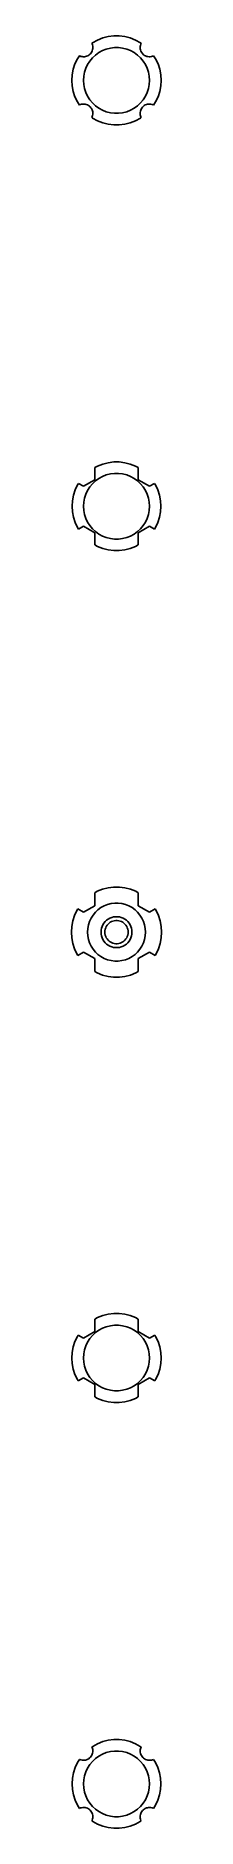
# Model space of a CAD drawing. Header units: metres. Extents: x -12 to 12, y -11 to 452.
import ezdxf

# ---------------------------------------------------------------- set-up
doc = ezdxf.new("R2010")
doc.units = ezdxf.units.M

msp = doc.modelspace()

# ---------------------------------------------------------------- linework, layer by layer
for p, q in [((-6.179, 449.737), (-6.37059, 449.597)), ((-6.37059, 449.597), (-6.28752, 449.43)), ((-6.28752, 449.43), (-6.1884, 449.145)), ((-6.1884, 449.145), (-6.12573, 448.851)), ((-4.90996, 450.434), (-6.179, 449.737)), ((-3.56349, 450.967), (-4.90996, 450.434)), ((-2.16083, 451.327), (-3.56349, 450.967)), ((-0.724075, 451.509), (-2.16083, 451.327)), ((0.724075, 451.509), (-0.724075, 451.509)), ((2.16083, 451.327), (0.724075, 451.509)), ((3.56349, 450.967), (2.16083, 451.327)), ((4.90996, 450.434), (3.56349, 450.967)), ((6.179, 449.737), (4.90996, 450.434)), ((6.16341, 449.048), (6.25052, 449.337)), ((6.3676, 449.6), (6.179, 449.737)), ((6.25052, 449.337), (6.3676, 449.6)), ((-10.1053, 445.555), (-10.7219, 444.245)), ((-9.59023, 446.367), (-10.1053, 445.555)), ((-9.47617, 446.307), (-9.59023, 446.367)), ((-9.19366, 446.202), (-9.47617, 446.307)), ((-8.90024, 446.134), (-9.19366, 446.202)), ((-8.60049, 446.102), (-8.90024, 446.134)), ((-8.29916, 446.108), (-8.60049, 446.102)), ((-8.00101, 446.152), (-8.29916, 446.108)), ((-7.71071, 446.233), (-8.00101, 446.152)), ((-7.43286, 446.35), (-7.71071, 446.233)), ((-7.44859, 444.095), (-6.87663, 444.996)), ((-7.17186, 446.501), (-7.43286, 446.35)), ((-6.93178, 446.683), (-7.17186, 446.501)), ((-6.71645, 446.894), (-6.93178, 446.683)), ((-6.87663, 444.996), (-6.19623, 445.819)), ((-6.52924, 447.13), (-6.71645, 446.894)), ((-6.37311, 447.388), (-6.52924, 447.13)), ((-6.25052, 447.663), (-6.37311, 447.388)), ((-6.16341, 447.952), (-6.25052, 447.663)), ((-6.19623, 445.819), (-5.41809, 446.549)), ((-6.11314, 448.249), (-6.16341, 447.952)), ((-6.12573, 448.851), (-6.10052, 448.55)), ((-6.10052, 448.55), (-6.11314, 448.249)), ((-5.41809, 446.549), (-4.55452, 447.177)), ((-4.55452, 447.177), (-3.61911, 447.691)), ((-3.61911, 447.691), (-2.62663, 448.084)), ((-2.62663, 448.084), (-1.59273, 448.349)), ((-1.59273, 448.349), (-0.533707, 448.483)), ((-0.533707, 448.483), (0.533707, 448.483)), ((0.533707, 448.483), (1.59273, 448.349)), ((1.59273, 448.349), (2.62663, 448.084)), ((2.62663, 448.084), (3.61911, 447.691)), ((3.61911, 447.691), (4.55452, 447.177)), ((4.55452, 447.177), (5.41809, 446.549)), ((5.41809, 446.549), (6.19623, 445.819)), ((6.10052, 448.45), (6.11314, 448.751)), ((6.12573, 448.149), (6.10052, 448.45)), ((6.11314, 448.751), (6.16341, 449.048)), ((6.1884, 447.855), (6.12573, 448.149)), ((6.28752, 447.57), (6.1884, 447.855)), ((6.19623, 445.819), (6.87663, 444.996)), ((6.42152, 447.3), (6.28752, 447.57)), ((6.58832, 447.049), (6.42152, 447.3)), ((6.78526, 446.821), (6.58832, 447.049)), ((7.00923, 446.619), (6.78526, 446.821)), ((6.87663, 444.996), (7.44859, 444.095)), ((7.25673, 446.447), (7.00923, 446.619)), ((7.52382, 446.307), (7.25673, 446.447)), ((7.80632, 446.202), (7.52382, 446.307)), ((8.09975, 446.134), (7.80632, 446.202)), ((8.39949, 446.102), (8.09975, 446.134)), ((8.70082, 446.108), (8.39949, 446.102)), ((8.99898, 446.152), (8.70082, 446.108)), ((9.28928, 446.233), (8.99898, 446.152)), ((9.56712, 446.35), (9.28928, 446.233)), ((9.59184, 446.365), (9.56712, 446.35)), ((10.1053, 445.555), (9.59184, 446.365)), ((10.7219, 444.245), (10.1053, 445.555)), ((-11.4408, 441.445), (-11.5317, 440)), ((-11.5317, 440), (-11.4408, 438.555)), ((-11.1694, 442.868), (-11.4408, 441.445)), ((-10.7219, 444.245), (-11.1694, 442.868)), ((-8.5, 440), (-8.43297, 441.065)), ((-8.43297, 438.935), (-8.5, 440)), ((-8.43297, 441.065), (-8.23296, 442.114)), ((-8.23296, 442.114), (-7.90309, 443.129)), ((-7.90309, 443.129), (-7.44859, 444.095)), ((7.44859, 444.095), (7.90309, 443.129)), ((7.90309, 443.129), (8.23296, 442.114)), ((8.23296, 442.114), (8.43297, 441.065)), ((8.43297, 441.065), (8.5, 440)), ((8.5, 440), (8.43297, 438.935)), ((11.1694, 442.868), (10.7219, 444.245)), ((11.4408, 441.445), (11.1694, 442.868)), ((11.5317, 440), (11.4408, 441.445)), ((11.4408, 438.555), (11.5317, 440)), ((-11.4408, 438.555), (-11.1694, 437.132)), ((-11.1694, 437.132), (-10.7219, 435.755)), ((-10.7219, 435.755), (-10.1053, 434.445)), ((-8.23296, 437.886), (-8.43297, 438.935)), ((-7.90309, 436.871), (-8.23296, 437.886)), ((-7.44859, 435.905), (-7.90309, 436.871)), ((-6.87663, 435.004), (-7.44859, 435.905)), ((7.44859, 435.905), (6.87663, 435.004)), ((7.90309, 436.871), (7.44859, 435.905)), ((8.23296, 437.886), (7.90309, 436.871)), ((8.43297, 438.935), (8.23296, 437.886)), ((10.1053, 434.445), (10.7219, 435.755)), ((10.7219, 435.755), (11.1694, 437.132)), ((11.1694, 437.132), (11.4408, 438.555)), ((-10.1053, 434.445), (-9.59184, 433.635)), ((-9.59184, 433.635), (-9.56712, 433.65)), ((-9.56712, 433.65), (-9.28928, 433.767)), ((-9.28928, 433.767), (-8.99898, 433.848)), ((-8.99898, 433.848), (-8.70082, 433.892)), ((-8.70082, 433.892), (-8.39949, 433.898)), ((-8.39949, 433.898), (-8.09975, 433.866)), ((-8.09975, 433.866), (-7.80632, 433.798)), ((-7.80632, 433.798), (-7.52382, 433.693)), ((-7.52382, 433.693), (-7.25673, 433.553)), ((-7.25673, 433.553), (-7.00923, 433.381)), ((-7.00923, 433.381), (-6.78526, 433.179)), ((-6.19623, 434.181), (-6.87663, 435.004)), ((-6.78526, 433.179), (-6.58832, 432.951)), ((-6.58832, 432.951), (-6.42152, 432.7)), ((-6.42152, 432.7), (-6.28752, 432.43)), ((-6.25052, 430.663), (-6.3676, 430.4)), ((-6.28752, 432.43), (-6.1884, 432.145)), ((-6.16341, 430.952), (-6.25052, 430.663)), ((-5.41809, 433.451), (-6.19623, 434.181)), ((-6.1884, 432.145), (-6.12573, 431.851)), ((-6.11314, 431.249), (-6.16341, 430.952)), ((-6.12573, 431.851), (-6.10052, 431.55)), ((-6.10052, 431.55), (-6.11314, 431.249)), ((-4.55452, 432.823), (-5.41809, 433.451)), ((-3.61911, 432.309), (-4.55452, 432.823)), ((-2.62663, 431.916), (-3.61911, 432.309)), ((-1.59273, 431.651), (-2.62663, 431.916)), ((-0.533707, 431.517), (-1.59273, 431.651)), ((0.533707, 431.517), (-0.533707, 431.517)), ((1.59273, 431.651), (0.533707, 431.517)), ((2.62663, 431.916), (1.59273, 431.651)), ((3.61911, 432.309), (2.62663, 431.916)), ((4.55452, 432.823), (3.61911, 432.309)), ((5.41809, 433.451), (4.55452, 432.823)), ((6.19623, 434.181), (5.41809, 433.451)), ((6.10052, 431.45), (6.11314, 431.751)), ((6.12573, 431.149), (6.10052, 431.45)), ((6.11314, 431.751), (6.16341, 432.048)), ((6.1884, 430.855), (6.12573, 431.149)), ((6.16341, 432.048), (6.25052, 432.337)), ((6.28752, 430.57), (6.1884, 430.855)), ((6.87663, 435.004), (6.19623, 434.181)), ((6.25052, 432.337), (6.37311, 432.612)), ((6.37059, 430.403), (6.28752, 430.57)), ((6.37311, 432.612), (6.52924, 432.87)), ((6.52924, 432.87), (6.71645, 433.106)), ((6.71645, 433.106), (6.93178, 433.317)), ((6.93178, 433.317), (7.17186, 433.499)), ((7.17186, 433.499), (7.43286, 433.65)), ((7.43286, 433.65), (7.71071, 433.767)), ((7.71071, 433.767), (8.00101, 433.848)), ((8.00101, 433.848), (8.29916, 433.892)), ((8.29916, 433.892), (8.60049, 433.898)), ((8.60049, 433.898), (8.90024, 433.866)), ((8.90024, 433.866), (9.19366, 433.798)), ((9.19366, 433.798), (9.47617, 433.693)), ((9.47617, 433.693), (9.59023, 433.633)), ((9.59023, 433.633), (10.1053, 434.445)), ((-6.3676, 430.4), (-6.179, 430.263)), ((-6.179, 430.263), (-4.90996, 429.566)), ((-4.90996, 429.566), (-3.56349, 429.033)), ((-3.56349, 429.033), (-2.16083, 428.673)), ((-2.16083, 428.673), (-0.724075, 428.491)), ((-0.724075, 428.491), (0.724075, 428.491)), ((0.724075, 428.491), (2.16083, 428.673)), ((2.16083, 428.673), (3.56349, 429.033)), ((3.56349, 429.033), (4.90996, 429.566)), ((4.90996, 429.566), (6.179, 430.263)), ((6.179, 430.263), (6.37059, 430.403)), ((-4.88019, 340.371), (-5.60176, 339.974)), ((-5.60176, 339.974), (-5.60176, 336.827)), ((-3.54189, 340.901), (-4.88019, 340.371)), ((-3.61911, 337.691), (-2.62663, 338.084)), ((-2.14772, 341.259), (-3.54189, 340.901)), ((-2.62663, 338.084), (-1.59273, 338.349)), ((-0.719681, 341.439), (-2.14772, 341.259)), ((-1.59273, 338.349), (-0.533707, 338.483)), ((0.719681, 341.439), (-0.719681, 341.439)), ((-0.533707, 338.483), (0.533707, 338.483)), ((0.533707, 338.483), (1.59273, 338.349)), ((2.14772, 341.259), (0.719681, 341.439)), ((1.59273, 338.349), (2.62663, 338.084)), ((3.54189, 340.901), (2.14772, 341.259)), ((2.62663, 338.084), (3.61911, 337.691)), ((4.88019, 340.371), (3.54189, 340.901)), ((5.60176, 339.974), (4.88019, 340.371)), ((5.60176, 336.827), (5.60176, 339.974)), ((-10.6569, 334.219), (-11.1017, 332.85)), ((-10.0441, 335.522), (-10.6569, 334.219)), ((-9.80109, 335.905), (-10.0441, 335.522)), ((-8.49998, 335.153), (-9.80109, 335.905)), ((-5.60176, 336.827), (-8.49998, 335.153)), ((-7.90309, 333.129), (-7.44859, 334.095)), ((-7.44859, 334.095), (-6.87663, 334.996)), ((-6.87663, 334.996), (-6.19623, 335.819)), ((-6.19623, 335.819), (-5.41809, 336.549)), ((-5.41809, 336.549), (-4.55452, 337.177)), ((-4.55452, 337.177), (-3.61911, 337.691)), ((3.61911, 337.691), (4.55452, 337.177)), ((4.55452, 337.177), (5.41809, 336.549)), ((5.41809, 336.549), (6.19623, 335.819)), ((8.5, 335.153), (5.60176, 336.827)), ((6.19623, 335.819), (6.87663, 334.996)), ((6.87663, 334.996), (7.44859, 334.095)), ((7.44859, 334.095), (7.90309, 333.129)), ((9.80109, 335.905), (8.5, 335.153)), ((10.0441, 335.522), (9.80109, 335.905)), ((10.6569, 334.219), (10.0441, 335.522)), ((11.1017, 332.85), (10.6569, 334.219)), ((-11.3714, 331.437), (-11.4618, 330)), ((-11.4618, 330), (-11.3714, 328.563)), ((-11.1017, 332.85), (-11.3714, 331.437)), ((-8.5, 330), (-8.43297, 331.065)), ((-8.43297, 328.935), (-8.5, 330)), ((-8.43297, 331.065), (-8.23296, 332.114)), ((-8.23296, 327.886), (-8.43297, 328.935)), ((-8.23296, 332.114), (-7.90309, 333.129)), ((7.90309, 333.129), (8.23296, 332.114)), ((8.23296, 332.114), (8.43297, 331.065)), ((8.43297, 328.935), (8.23296, 327.886)), ((8.43297, 331.065), (8.5, 330)), ((8.5, 330), (8.43297, 328.935)), ((11.3714, 331.437), (11.1017, 332.85)), ((11.4618, 330), (11.3714, 331.437)), ((11.3714, 328.563), (11.4618, 330)), ((-11.3714, 328.563), (-11.1017, 327.15)), ((-11.1017, 327.15), (-10.6569, 325.781)), ((-10.6569, 325.781), (-10.0441, 324.478)), ((-10.0441, 324.478), (-9.80109, 324.095)), ((-9.80109, 324.095), (-8.5, 324.847)), ((-8.5, 324.847), (-5.60176, 323.173)), ((-7.90309, 326.871), (-8.23296, 327.886)), ((-7.44859, 325.905), (-7.90309, 326.871)), ((-6.87663, 325.004), (-7.44859, 325.905)), ((-6.19623, 324.181), (-6.87663, 325.004)), ((-5.41809, 323.451), (-6.19623, 324.181)), ((6.19623, 324.181), (5.41809, 323.451)), ((5.60176, 323.173), (8.49998, 324.847)), ((6.87663, 325.004), (6.19623, 324.181)), ((7.44859, 325.905), (6.87663, 325.004)), ((7.90309, 326.871), (7.44859, 325.905)), ((8.23296, 327.886), (7.90309, 326.871)), ((8.49998, 324.847), (9.80109, 324.095)), ((9.80109, 324.095), (10.0441, 324.478)), ((10.0441, 324.478), (10.6569, 325.781)), ((10.6569, 325.781), (11.1017, 327.15)), ((11.1017, 327.15), (11.3714, 328.563)), ((-5.60176, 323.173), (-5.60176, 320.026)), ((-5.60176, 320.026), (-4.88019, 319.629)), ((-4.55452, 322.823), (-5.41809, 323.451)), ((-4.88019, 319.629), (-3.54189, 319.099)), ((-3.61911, 322.309), (-4.55452, 322.823)), ((-2.62663, 321.916), (-3.61911, 322.309)), ((-1.59273, 321.651), (-2.62663, 321.916)), ((-0.533707, 321.517), (-1.59273, 321.651)), ((0.533707, 321.517), (-0.533707, 321.517)), ((1.59273, 321.651), (0.533707, 321.517)), ((2.62663, 321.916), (1.59273, 321.651)), ((3.61911, 322.309), (2.62663, 321.916)), ((3.54189, 319.099), (4.88019, 319.629)), ((4.55452, 322.823), (3.61911, 322.309)), ((5.41809, 323.451), (4.55452, 322.823)), ((4.88019, 319.629), (5.60176, 320.026)), ((5.60176, 320.026), (5.60176, 323.173)), ((-3.54189, 319.099), (-2.14772, 318.741)), ((-2.14772, 318.741), (-0.719681, 318.561)), ((-0.719681, 318.561), (0.719681, 318.561)), ((0.719681, 318.561), (2.14772, 318.741)), ((2.14772, 318.741), (3.54189, 319.099)), ((-0.732132, 231.637), (-2.18486, 231.453)), ((0.732132, 231.637), (-0.732132, 231.637)), ((2.18486, 231.453), (0.732132, 231.637)), ((-4.96458, 230.55), (-5.62544, 230.187)), ((-5.62544, 230.187), (-5.60176, 230.173)), ((-5.60176, 230.173), (-5.60176, 226.827)), ((-3.60313, 231.089), (-4.96458, 230.55)), ((-2.18486, 231.453), (-3.60313, 231.089)), ((-3.19334, 226.786), (-2.31763, 227.133)), ((-2.31763, 227.133), (-1.40535, 227.367)), ((-1.40535, 227.367), (-0.470917, 227.485)), ((-0.470917, 227.485), (0.470917, 227.485)), ((0.470917, 227.485), (1.40535, 227.367)), ((1.40535, 227.367), (2.31763, 227.133)), ((3.60313, 231.089), (2.18486, 231.453)), ((2.31763, 227.133), (3.19334, 226.786)), ((4.96458, 230.55), (3.60313, 231.089)), ((5.62544, 230.187), (4.96458, 230.55)), ((5.60176, 230.173), (5.62544, 230.187)), ((5.60176, 226.827), (5.60176, 230.173)), ((-11.2937, 222.9), (-11.5681, 221.461)), ((-10.8412, 224.292), (-11.2937, 222.9)), ((-10.2177, 225.617), (-10.8412, 224.292)), ((-9.97255, 226.004), (-10.2177, 225.617)), ((-8.49998, 225.153), (-9.97255, 226.004)), ((-5.60176, 226.827), (-8.49998, 225.153)), ((-7.26436, 221.865), (-6.97331, 222.761)), ((-6.97331, 222.761), (-6.5723, 223.613)), ((-6.5723, 223.613), (-6.06763, 224.408)), ((-6.06763, 224.408), (-5.46725, 225.134)), ((-5.46725, 225.134), (-4.78067, 225.779)), ((-4.78067, 225.779), (-4.01869, 226.332)), ((-4.01869, 226.332), (-3.19334, 226.786)), ((-3.23605, 222.351), (-3.50522, 221.927)), ((-2.91586, 222.738), (-3.23605, 222.351)), ((-2.54968, 223.082), (-2.91586, 222.738)), ((-2.1433, 223.377), (-2.54968, 223.082)), ((-2.1869, 222.054), (-1.91226, 222.312)), ((-1.70311, 223.619), (-2.1433, 223.377)), ((-1.91226, 222.312), (-1.60747, 222.533)), ((-1.23605, 223.804), (-1.70311, 223.619)), ((-1.60747, 222.533), (-1.27733, 222.714)), ((-1.27733, 222.714), (-0.927048, 222.853)), ((-0.749512, 223.929), (-1.23605, 223.804)), ((-0.927048, 222.853), (-0.562134, 222.947)), ((-0.25116, 223.992), (-0.749512, 223.929)), ((-0.562134, 222.947), (-0.18837, 222.994)), ((0.25116, 223.992), (-0.25116, 223.992)), ((-0.18837, 222.994), (0.18837, 222.994)), ((0.18837, 222.994), (0.562134, 222.947)), ((0.749512, 223.929), (0.25116, 223.992)), ((0.562134, 222.947), (0.927048, 222.853)), ((1.23605, 223.804), (0.749512, 223.929)), ((0.927048, 222.853), (1.27733, 222.714)), ((1.70311, 223.619), (1.23605, 223.804)), ((1.27733, 222.714), (1.60747, 222.533)), ((1.60747, 222.533), (1.91226, 222.312)), ((2.1433, 223.377), (1.70311, 223.619)), ((1.91226, 222.312), (2.1869, 222.054)), ((2.54968, 223.082), (2.1433, 223.377)), ((2.91586, 222.738), (2.54968, 223.082)), ((3.23605, 222.351), (2.91586, 222.738)), ((3.19334, 226.786), (4.01869, 226.332)), ((3.50522, 221.927), (3.23605, 222.351)), ((4.01869, 226.332), (4.78067, 225.779)), ((4.78067, 225.779), (5.46725, 225.134)), ((5.46725, 225.134), (6.06763, 224.408)), ((8.5, 225.153), (5.60176, 226.827)), ((6.06763, 224.408), (6.5723, 223.613)), ((6.5723, 223.613), (6.97331, 222.761)), ((6.97331, 222.761), (7.26436, 221.865)), ((9.97255, 226.004), (8.5, 225.153)), ((10.2177, 225.617), (9.97255, 226.004)), ((10.8412, 224.292), (10.2177, 225.617)), ((11.2937, 222.9), (10.8412, 224.292)), ((11.5681, 221.461), (11.2937, 222.9)), ((-11.5681, 221.461), (-11.66, 220)), ((-11.66, 220), (-11.5681, 218.539)), ((-11.5681, 218.539), (-11.2937, 217.1)), ((-7.5, 220), (-7.44086, 220.94)), ((-7.44086, 219.06), (-7.5, 220)), ((-7.44086, 220.94), (-7.26436, 221.865)), ((-7.26436, 218.135), (-7.44086, 219.06)), ((-6.97331, 217.239), (-7.26436, 218.135)), ((-3.96844, 220.501), (-4, 220)), ((-4, 220), (-3.96844, 219.499)), ((-3.87433, 220.995), (-3.96844, 220.501)), ((-3.96844, 219.499), (-3.87433, 219.005)), ((-3.7191, 221.472), (-3.87433, 220.995)), ((-3.87433, 219.005), (-3.7191, 218.528)), ((-3.50522, 221.927), (-3.7191, 221.472)), ((-3.7191, 218.528), (-3.50522, 218.073)), ((-3.50522, 218.073), (-3.23605, 217.649)), ((-3.23605, 217.649), (-2.91586, 217.262)), ((-3, 220), (-2.97633, 220.376)), ((-2.97633, 219.624), (-3, 220)), ((-2.97633, 220.376), (-2.90575, 220.746)), ((-2.90575, 219.254), (-2.97633, 219.624)), ((-2.90575, 220.746), (-2.78932, 221.104)), ((-2.78932, 218.896), (-2.90575, 219.254)), ((-2.78932, 221.104), (-2.62891, 221.445)), ((-2.62891, 218.555), (-2.78932, 218.896)), ((-2.62891, 221.445), (-2.42705, 221.763)), ((-2.42705, 218.237), (-2.62891, 218.555)), ((-2.42705, 221.763), (-2.1869, 222.054)), ((-2.1869, 217.946), (-2.42705, 218.237)), ((-1.91226, 217.688), (-2.1869, 217.946)), ((-1.60747, 217.467), (-1.91226, 217.688)), ((1.91226, 217.688), (1.60747, 217.467)), ((2.1869, 217.946), (1.91226, 217.688)), ((2.1869, 222.054), (2.42705, 221.763)), ((2.42705, 218.237), (2.1869, 217.946)), ((2.42705, 221.763), (2.62891, 221.445)), ((2.62891, 218.555), (2.42705, 218.237)), ((2.62891, 221.445), (2.78932, 221.104)), ((2.78932, 218.896), (2.62891, 218.555)), ((2.78932, 221.104), (2.90575, 220.746)), ((2.90575, 219.254), (2.78932, 218.896)), ((2.90575, 220.746), (2.97633, 220.376)), ((2.97633, 219.624), (2.90575, 219.254)), ((2.91586, 217.262), (3.23605, 217.649)), ((2.97633, 220.376), (3, 220)), ((3, 220), (2.97633, 219.624)), ((3.23605, 217.649), (3.50522, 218.073)), ((3.7191, 221.472), (3.50522, 221.927)), ((3.50522, 218.073), (3.7191, 218.528)), ((3.87433, 220.995), (3.7191, 221.472)), ((3.7191, 218.528), (3.87433, 219.005)), ((3.96844, 220.501), (3.87433, 220.995)), ((3.87433, 219.005), (3.96844, 219.499)), ((4, 220), (3.96844, 220.501)), ((3.96844, 219.499), (4, 220)), ((7.26436, 218.135), (6.97331, 217.239)), ((7.26436, 221.865), (7.44086, 220.94)), ((7.44086, 219.06), (7.26436, 218.135)), ((7.44086, 220.94), (7.5, 220)), ((7.5, 220), (7.44086, 219.06)), ((11.2937, 217.1), (11.5681, 218.539)), ((11.66, 220), (11.5681, 221.461)), ((11.5681, 218.539), (11.66, 220)), ((-11.2937, 217.1), (-10.8412, 215.708)), ((-10.8412, 215.708), (-10.2177, 214.383)), ((-10.2177, 214.383), (-9.97255, 213.996)), ((-9.97255, 213.996), (-8.5, 214.847)), ((-8.5, 214.847), (-5.60176, 213.173)), ((-6.5723, 216.387), (-6.97331, 217.239)), ((-6.06763, 215.592), (-6.5723, 216.387)), ((-5.46725, 214.866), (-6.06763, 215.592)), ((-5.60176, 213.173), (-5.60176, 209.827)), ((-4.78067, 214.221), (-5.46725, 214.866)), ((-4.01869, 213.668), (-4.78067, 214.221)), ((-3.19334, 213.214), (-4.01869, 213.668)), ((-2.31763, 212.867), (-3.19334, 213.214)), ((-2.91586, 217.262), (-2.54968, 216.918)), ((-2.54968, 216.918), (-2.1433, 216.623)), ((-2.1433, 216.623), (-1.70311, 216.381)), ((-1.70311, 216.381), (-1.23605, 216.196)), ((-1.27733, 217.286), (-1.60747, 217.467)), ((-0.927048, 217.147), (-1.27733, 217.286)), ((-1.23605, 216.196), (-0.749512, 216.071)), ((-0.562134, 217.053), (-0.927048, 217.147)), ((-0.749512, 216.071), (-0.25116, 216.008)), ((-0.18837, 217.006), (-0.562134, 217.053)), ((-0.25116, 216.008), (0.25116, 216.008)), ((0.18837, 217.006), (-0.18837, 217.006)), ((0.562134, 217.053), (0.18837, 217.006)), ((0.25116, 216.008), (0.749512, 216.071)), ((0.927048, 217.147), (0.562134, 217.053)), ((0.749512, 216.071), (1.23605, 216.196)), ((1.27733, 217.286), (0.927048, 217.147)), ((1.23605, 216.196), (1.70311, 216.381)), ((1.60747, 217.467), (1.27733, 217.286)), ((1.70311, 216.381), (2.1433, 216.623)), ((2.1433, 216.623), (2.54968, 216.918)), ((3.19334, 213.214), (2.31763, 212.867)), ((2.54968, 216.918), (2.91586, 217.262)), ((4.01869, 213.668), (3.19334, 213.214)), ((4.78067, 214.221), (4.01869, 213.668)), ((5.46725, 214.866), (4.78067, 214.221)), ((6.06763, 215.592), (5.46725, 214.866)), ((5.60176, 213.173), (8.49998, 214.847)), ((5.60176, 209.827), (5.60176, 213.173)), ((6.5723, 216.387), (6.06763, 215.592)), ((6.97331, 217.239), (6.5723, 216.387)), ((8.49998, 214.847), (9.97255, 213.996)), ((9.97255, 213.996), (10.2177, 214.383)), ((10.2177, 214.383), (10.8412, 215.708)), ((10.8412, 215.708), (11.2937, 217.1)), ((-5.60176, 209.827), (-5.62544, 209.813)), ((-5.62544, 209.813), (-4.96458, 209.45)), ((-4.96458, 209.45), (-3.60313, 208.911)), ((-3.60313, 208.911), (-2.18486, 208.547)), ((-1.40535, 212.633), (-2.31763, 212.867)), ((-2.18486, 208.547), (-0.732132, 208.363)), ((-0.470917, 212.515), (-1.40535, 212.633)), ((-0.732132, 208.363), (0.732132, 208.363)), ((0.470917, 212.515), (-0.470917, 212.515)), ((1.40535, 212.633), (0.470917, 212.515)), ((0.732132, 208.363), (2.18486, 208.547)), ((2.31763, 212.867), (1.40535, 212.633)), ((2.18486, 208.547), (3.60313, 208.911)), ((3.60313, 208.911), (4.96458, 209.45)), ((4.96458, 209.45), (5.62544, 209.813)), ((5.62544, 209.813), (5.60176, 209.827)), ((-4.90996, 120.434), (-5.60176, 120.054)), ((-3.56349, 120.967), (-4.90996, 120.434)), ((-2.16083, 121.327), (-3.56349, 120.967)), ((-0.724075, 121.509), (-2.16083, 121.327)), ((0.724075, 121.509), (-0.724075, 121.509)), ((2.16083, 121.327), (0.724075, 121.509)), ((3.56349, 120.967), (2.16083, 121.327)), ((4.90996, 120.434), (3.56349, 120.967)), ((5.60176, 120.054), (4.90996, 120.434)), ((-9.86159, 115.94), (-10.1053, 115.555)), ((-8.49998, 115.153), (-9.86159, 115.94)), ((-5.60176, 116.827), (-8.49998, 115.153)), ((-6.87663, 114.996), (-6.19623, 115.819)), ((-6.19623, 115.819), (-5.41809, 116.549)), ((-5.60176, 120.054), (-5.60176, 116.827)), ((-5.41809, 116.549), (-4.55452, 117.177)), ((-4.55452, 117.177), (-3.61911, 117.691)), ((-3.61911, 117.691), (-2.62663, 118.084)), ((-2.62663, 118.084), (-1.59273, 118.349)), ((-1.59273, 118.349), (-0.533707, 118.483)), ((-0.533707, 118.483), (0.533707, 118.483)), ((0.533707, 118.483), (1.59273, 118.349)), ((1.59273, 118.349), (2.62663, 118.084)), ((2.62663, 118.084), (3.61911, 117.691)), ((3.61911, 117.691), (4.55452, 117.177)), ((4.55452, 117.177), (5.41809, 116.549)), ((5.41809, 116.549), (6.19623, 115.819)), ((5.60176, 116.827), (5.60176, 120.054)), ((8.5, 115.153), (5.60176, 116.827)), ((6.19623, 115.819), (6.87663, 114.996)), ((9.86159, 115.94), (8.5, 115.153)), ((10.1053, 115.555), (9.86159, 115.94)), ((-11.4408, 111.445), (-11.5317, 110)), ((-11.1694, 112.868), (-11.4408, 111.445)), ((-10.7219, 114.245), (-11.1694, 112.868)), ((-10.1053, 115.555), (-10.7219, 114.245)), ((-8.43297, 111.065), (-8.23296, 112.114)), ((-8.23296, 112.114), (-7.90309, 113.129)), ((-7.90309, 113.129), (-7.44859, 114.095)), ((-7.44859, 114.095), (-6.87663, 114.996)), ((6.87663, 114.996), (7.44859, 114.095)), ((7.44859, 114.095), (7.90309, 113.129)), ((7.90309, 113.129), (8.23296, 112.114)), ((8.23296, 112.114), (8.43297, 111.065)), ((10.7219, 114.245), (10.1053, 115.555)), ((11.1694, 112.868), (10.7219, 114.245)), ((11.4408, 111.445), (11.1694, 112.868)), ((11.5317, 110), (11.4408, 111.445)), ((-11.5317, 110), (-11.4408, 108.555)), ((-11.4408, 108.555), (-11.1694, 107.132)), ((-11.1694, 107.132), (-10.7219, 105.755)), ((-8.5, 110), (-8.43297, 111.065)), ((-8.43297, 108.935), (-8.5, 110)), ((-8.23296, 107.886), (-8.43297, 108.935)), ((-7.90309, 106.871), (-8.23296, 107.886)), ((-7.44859, 105.905), (-7.90309, 106.871)), ((7.90309, 106.871), (7.44859, 105.905)), ((8.23296, 107.886), (7.90309, 106.871)), ((8.43297, 108.935), (8.23296, 107.886)), ((8.43297, 111.065), (8.5, 110)), ((8.5, 110), (8.43297, 108.935)), ((10.7219, 105.755), (11.1694, 107.132)), ((11.1694, 107.132), (11.4408, 108.555)), ((11.4408, 108.555), (11.5317, 110)), ((-10.7219, 105.755), (-10.1053, 104.445)), ((-10.1053, 104.445), (-9.86159, 104.06)), ((-9.86159, 104.06), (-8.5, 104.847)), ((-8.5, 104.847), (-5.60176, 103.173)), ((-6.87663, 105.004), (-7.44859, 105.905)), ((-6.19623, 104.181), (-6.87663, 105.004)), ((-5.41809, 103.451), (-6.19623, 104.181)), ((-5.60176, 103.173), (-5.60176, 99.9461)), ((-4.55452, 102.823), (-5.41809, 103.451)), ((-3.61911, 102.309), (-4.55452, 102.823)), ((-2.62663, 101.916), (-3.61911, 102.309)), ((-1.59273, 101.651), (-2.62663, 101.916)), ((2.62663, 101.916), (1.59273, 101.651)), ((3.61911, 102.309), (2.62663, 101.916)), ((4.55452, 102.823), (3.61911, 102.309)), ((5.41809, 103.451), (4.55452, 102.823)), ((6.19623, 104.181), (5.41809, 103.451)), ((5.60176, 103.173), (8.49998, 104.847)), ((5.60176, 99.9461), (5.60176, 103.173)), ((6.87663, 105.004), (6.19623, 104.181)), ((7.44859, 105.905), (6.87663, 105.004)), ((8.49998, 104.847), (9.86159, 104.06)), ((9.86159, 104.06), (10.1053, 104.445)), ((10.1053, 104.445), (10.7219, 105.755)), ((-5.60176, 99.9461), (-4.90996, 99.5658)), ((-4.90996, 99.5658), (-3.56349, 99.0327)), ((-3.56349, 99.0327), (-2.16083, 98.6725)), ((-2.16083, 98.6725), (-0.724075, 98.491)), ((-0.533707, 101.517), (-1.59273, 101.651)), ((-0.724075, 98.491), (0.724075, 98.491)), ((0.533707, 101.517), (-0.533707, 101.517)), ((1.59273, 101.651), (0.533707, 101.517)), ((0.724075, 98.491), (2.16083, 98.6725)), ((2.16083, 98.6725), (3.56349, 99.0327)), ((3.56349, 99.0327), (4.90996, 99.5658)), ((4.90996, 99.5658), (5.60176, 99.9461)), ((-6.14153, 9.67751), (-6.33911, 9.53397)), ((-6.33911, 9.53397), (-6.28752, 9.43002)), ((-6.28752, 9.43002), (-6.1884, 9.1454)), ((-4.88019, 10.3709), (-6.14153, 9.67751)), ((-3.54189, 10.9008), (-4.88019, 10.3709)), ((-2.14772, 11.2588), (-3.54189, 10.9008)), ((-0.719681, 11.4392), (-2.14772, 11.2588)), ((0.719681, 11.4392), (-0.719681, 11.4392)), ((2.14772, 11.2588), (0.719681, 11.4392)), ((3.54189, 10.9008), (2.14772, 11.2588)), ((4.88019, 10.3709), (3.54189, 10.9008)), ((6.14153, 9.67751), (4.88019, 10.3709)), ((6.33858, 9.53435), (6.14153, 9.67751)), ((6.16341, 9.04803), (6.25052, 9.33656)), ((6.25052, 9.33656), (6.33858, 9.53435)), ((-10.0441, 5.52176), (-10.6569, 4.21936)), ((-9.52815, 6.33467), (-10.0441, 5.52176)), ((-9.47617, 6.30748), (-9.52815, 6.33467)), ((-9.19366, 6.20242), (-9.47617, 6.30748)), ((-8.90024, 6.13361), (-9.19366, 6.20242)), ((-8.60049, 6.1021), (-8.90024, 6.13361)), ((-8.29916, 6.10841), (-8.60049, 6.1021)), ((-8.00101, 6.15244), (-8.29916, 6.10841)), ((-7.71071, 6.23349), (-8.00101, 6.15244)), ((-7.43286, 6.35028), (-7.71071, 6.23349)), ((-7.44859, 4.09489), (-6.87663, 4.99617)), ((-7.17186, 6.50098), (-7.43286, 6.35028)), ((-6.93178, 6.6832), (-7.17186, 6.50098)), ((-6.71645, 6.89407), (-6.93178, 6.6832)), ((-6.87663, 4.99617), (-6.19623, 5.81865)), ((-6.52924, 7.13028), (-6.71645, 6.89407)), ((-6.37311, 7.38808), (-6.52924, 7.13028)), ((-6.25052, 7.66342), (-6.37311, 7.38808)), ((-6.16341, 7.95195), (-6.25052, 7.66342)), ((-6.19623, 5.81865), (-5.41809, 6.54936)), ((-6.1884, 9.1454), (-6.12573, 8.85059)), ((-6.11314, 8.24913), (-6.16341, 7.95195)), ((-6.12573, 8.85059), (-6.10052, 8.55025)), ((-6.10052, 8.55025), (-6.11314, 8.24913)), ((-5.41809, 6.54936), (-4.55452, 7.17677)), ((-4.55452, 7.17677), (-3.61911, 7.69102)), ((-3.61911, 7.69102), (-2.62663, 8.08397)), ((-2.62663, 8.08397), (-1.59273, 8.34944)), ((-1.59273, 8.34944), (-0.533707, 8.48322)), ((-0.533707, 8.48322), (0.533707, 8.48322)), ((0.533707, 8.48322), (1.59273, 8.34944)), ((1.59273, 8.34944), (2.62663, 8.08397)), ((2.62663, 8.08397), (3.61911, 7.69102)), ((3.61911, 7.69102), (4.55452, 7.17677)), ((4.55452, 7.17677), (5.41809, 6.54936)), ((5.41809, 6.54936), (6.19623, 5.81865)), ((6.10052, 8.44974), (6.11314, 8.75085)), ((6.12573, 8.1494), (6.10052, 8.44974)), ((6.11314, 8.75085), (6.16341, 9.04803)), ((6.1884, 7.85458), (6.12573, 8.1494)), ((6.28752, 7.56996), (6.1884, 7.85458)), ((6.19623, 5.81865), (6.87663, 4.99617)), ((6.42152, 7.29999), (6.28752, 7.56996)), ((6.58832, 7.04895), (6.42152, 7.29999)), ((6.78526, 6.8208), (6.58832, 7.04895)), ((7.00923, 6.61913), (6.78526, 6.8208)), ((6.87663, 4.99617), (7.44859, 4.09489)), ((7.25673, 6.44711), (7.00923, 6.61913)), ((7.52382, 6.30748), (7.25673, 6.44711)), ((7.80632, 6.20242), (7.52382, 6.30748)), ((8.09975, 6.13361), (7.80632, 6.20242)), ((8.39949, 6.1021), (8.09975, 6.13361)), ((8.70082, 6.10841), (8.39949, 6.1021)), ((8.99898, 6.15244), (8.70082, 6.10841)), ((9.28928, 6.23349), (8.99898, 6.15244)), ((9.52853, 6.33406), (9.28928, 6.23349)), ((10.0441, 5.52176), (9.52853, 6.33406)), ((10.6569, 4.21936), (10.0441, 5.52176)), ((-11.3714, 1.43654), (-11.4618, 0)), ((-11.4618, 0), (-11.3714, -1.43654)), ((-11.1017, 2.85043), (-11.3714, 1.43654)), ((-10.6569, 4.21936), (-11.1017, 2.85043)), ((-8.5, 0), (-8.43297, 1.06532)), ((-8.43297, -1.06532), (-8.5, 0)), ((-8.43297, 1.06532), (-8.23296, 2.11386)), ((-8.23296, 2.11386), (-7.90309, 3.12904)), ((-7.90309, 3.12904), (-7.44859, 4.09489)), ((7.44859, 4.09489), (7.90309, 3.12904)), ((7.90309, 3.12904), (8.23296, 2.11386)), ((8.23296, 2.11386), (8.43297, 1.06532)), ((8.43297, 1.06532), (8.5, 0)), ((8.5, 0), (8.43297, -1.06532)), ((11.1017, 2.85043), (10.6569, 4.21936)), ((11.3714, 1.43654), (11.1017, 2.85043)), ((11.4618, 0), (11.3714, 1.43654)), ((11.3714, -1.43654), (11.4618, 0)), ((-11.3714, -1.43654), (-11.1017, -2.85043)), ((-11.1017, -2.85043), (-10.6569, -4.21936)), ((-10.6569, -4.21936), (-10.0441, -5.52176)), ((-8.23296, -2.11386), (-8.43297, -1.06532)), ((-7.90309, -3.12904), (-8.23296, -2.11386)), ((-7.44859, -4.09489), (-7.90309, -3.12904)), ((-6.87663, -4.99617), (-7.44859, -4.09489)), ((7.44859, -4.09489), (6.87663, -4.99617)), ((7.90309, -3.12904), (7.44859, -4.09489)), ((8.23296, -2.11386), (7.90309, -3.12904)), ((8.43297, -1.06532), (8.23296, -2.11386)), ((10.0441, -5.52176), (10.6569, -4.21936)), ((10.6569, -4.21936), (11.1017, -2.85043)), ((11.1017, -2.85043), (11.3714, -1.43654)), ((-10.0441, -5.52176), (-9.52853, -6.33406)), ((-9.52853, -6.33406), (-9.28928, -6.23349)), ((-9.28928, -6.23349), (-8.99898, -6.15244)), ((-8.99898, -6.15244), (-8.70082, -6.10841)), ((-8.70082, -6.10841), (-8.39949, -6.1021)), ((-8.39949, -6.1021), (-8.09975, -6.13361)), ((-8.09975, -6.13361), (-7.80632, -6.20242)), ((-7.80632, -6.20242), (-7.52382, -6.30748)), ((-7.52382, -6.30748), (-7.25673, -6.44711)), ((-7.25673, -6.44711), (-7.00923, -6.61913)), ((-7.00923, -6.61913), (-6.78526, -6.8208)), ((-6.19623, -5.81865), (-6.87663, -4.99617)), ((-6.78526, -6.8208), (-6.58832, -7.04895)), ((-6.58832, -7.04895), (-6.42152, -7.29999)), ((-6.42152, -7.29999), (-6.28752, -7.56996)), ((-6.28752, -7.56996), (-6.1884, -7.85458)), ((-6.16341, -9.04803), (-6.25052, -9.33656)), ((-5.41809, -6.54936), (-6.19623, -5.81865)), ((-6.1884, -7.85458), (-6.12573, -8.1494)), ((-6.11314, -8.75085), (-6.16341, -9.04803)), ((-6.12573, -8.1494), (-6.10052, -8.44974)), ((-6.10052, -8.44974), (-6.11314, -8.75085)), ((-4.55452, -7.17677), (-5.41809, -6.54936)), ((-3.61911, -7.69102), (-4.55452, -7.17677)), ((-2.62663, -8.08397), (-3.61911, -7.69102)), ((-1.59273, -8.34944), (-2.62663, -8.08397)), ((-0.533707, -8.48322), (-1.59273, -8.34944)), ((0.533707, -8.48322), (-0.533707, -8.48322)), ((1.59273, -8.34944), (0.533707, -8.48322)), ((2.62663, -8.08397), (1.59273, -8.34944)), ((3.61911, -7.69102), (2.62663, -8.08397)), ((4.55452, -7.17677), (3.61911, -7.69102)), ((5.41809, -6.54936), (4.55452, -7.17677)), ((6.19623, -5.81865), (5.41809, -6.54936)), ((6.10052, -8.55025), (6.11314, -8.24913)), ((6.12573, -8.85059), (6.10052, -8.55025)), ((6.11314, -8.24913), (6.16341, -7.95195)), ((6.1884, -9.1454), (6.12573, -8.85059)), ((6.16341, -7.95195), (6.25052, -7.66342)), ((6.28752, -9.43002), (6.1884, -9.1454)), ((6.87663, -4.99617), (6.19623, -5.81865)), ((6.25052, -7.66342), (6.37311, -7.38808)), ((6.37311, -7.38808), (6.52924, -7.13028)), ((6.52924, -7.13028), (6.71645, -6.89407)), ((6.71645, -6.89407), (6.93178, -6.6832)), ((6.93178, -6.6832), (7.17186, -6.50098)), ((7.17186, -6.50098), (7.43286, -6.35028)), ((7.43286, -6.35028), (7.71071, -6.23349)), ((7.71071, -6.23349), (8.00101, -6.15244)), ((8.00101, -6.15244), (8.29916, -6.10841)), ((8.29916, -6.10841), (8.60049, -6.1021)), ((8.60049, -6.1021), (8.90024, -6.13361)), ((8.90024, -6.13361), (9.19366, -6.20242)), ((9.19366, -6.20242), (9.47617, -6.30748)), ((9.47617, -6.30748), (9.52815, -6.33467)), ((9.52815, -6.33467), (10.0441, -5.52176)), ((-6.25052, -9.33656), (-6.33858, -9.53435)), ((-6.33858, -9.53435), (-6.14153, -9.67751)), ((-6.14153, -9.67751), (-4.88019, -10.3709)), ((-4.88019, -10.3709), (-3.54189, -10.9008)), ((-3.54189, -10.9008), (-2.14772, -11.2588)), ((-2.14772, -11.2588), (-0.719681, -11.4392)), ((-0.719681, -11.4392), (0.719681, -11.4392)), ((0.719681, -11.4392), (2.14772, -11.2588)), ((2.14772, -11.2588), (3.54189, -10.9008)), ((3.54189, -10.9008), (4.88019, -10.3709)), ((4.88019, -10.3709), (6.14153, -9.67751)), ((6.14153, -9.67751), (6.33911, -9.53397)), ((6.33911, -9.53397), (6.28752, -9.43002))]:
    msp.add_line(p, q)

doc.saveas('drawing.dxf')
